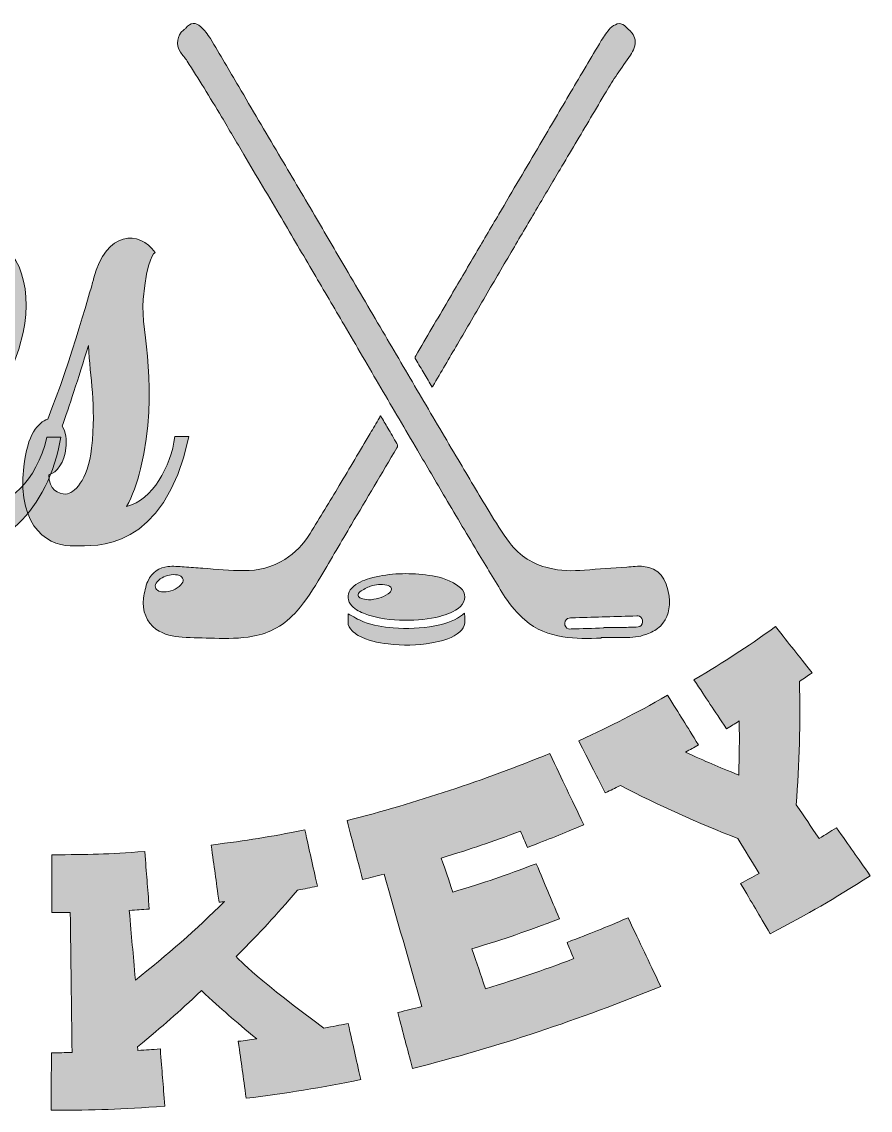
# Model space of a CAD drawing. Header units: inches. Extents: x 0.19 to 6.47, y -7.66 to -0.9.
# Drawn here: x 3.332 to 6.475, y -7.66 to -3.631 of the extents above; entities that cross this region are included whole.
import ezdxf

# ---------------------------------------------------------------- set-up
doc = ezdxf.new("R2010")
doc.units = ezdxf.units.IN
doc.header["$MEASUREMENT"] = 0
doc.layers.add('Layer 1', color=7, linetype='Continuous')

# ---------------------------------------------------------------- blocks, each defined once
blk = doc.blocks.new('block 4')
at = {"layer": 'Layer 1', "true_color": 0x1b1464}
h = blk.add_hatch(color=179, dxfattribs=at)
h.dxf.hatch_style = 2
edge = h.paths.add_edge_path()
edge.add_spline(control_points=[(5.3949, -6.2921), (5.5288, -6.2303), (5.5948, -6.1966), (5.7241, -6.1236), (5.77, -6.1972), (5.793, -6.2339), (5.839, -6.3075), (5.8196, -6.3184), (5.8099, -6.3238), (5.7904, -6.3345), (5.8679, -6.3697), (5.9074, -6.3866), (5.9875, -6.4188), (5.99, -6.3384), (5.9904, -6.2984), (5.9896, -6.2188), (5.9705, -6.2304), (5.961, -6.2362), (5.9419, -6.2477), (5.8939, -6.1753), (5.87, -6.1391), (5.822, -6.0667), (5.9453, -5.993), (6.0058, -5.9535), (6.1239, -5.8693), (6.178, -5.9376), (6.205, -5.9718), (6.2591, -6.0402), (6.2405, -6.0534), (6.2313, -6.0599), (6.2126, -6.0729), (6.2166, -6.2241), (6.2124, -6.378), (6.2004, -6.5288), (6.2345, -6.5788), (6.2515, -6.6038), (6.2855, -6.6539), (6.3113, -6.638), (6.3242, -6.63), (6.3498, -6.6138), (6.3997, -6.6849), (6.4247, -6.7205), (6.4747, -6.7916), (6.3293, -6.8838), (6.2551, -6.9268), (6.1042, -7.0068), (6.0603, -6.9321), (6.0384, -6.8948), (5.9946, -6.8201), (6.0221, -6.8055), (6.0358, -6.7981), (6.0632, -6.7831), (6.0318, -6.7315), (6.0161, -6.7057), (5.9847, -6.6541), (5.8372, -6.5969), (5.6901, -6.5307), (5.5495, -6.458), (5.527, -6.4687), (5.5157, -6.474), (5.4931, -6.4844), (5.4538, -6.4075), (5.4341, -6.369), (5.3949, -6.2921)], knot_values=[0, 0, 0, 0, 1, 1, 1, 2, 2, 2, 3, 3, 3, 4, 4, 4, 5, 5, 5, 6, 6, 6, 7, 7, 7, 8, 8, 8, 9, 9, 9, 10, 10, 10, 11, 11, 11, 12, 12, 12, 13, 13, 13, 14, 14, 14, 15, 15, 15, 16, 16, 16, 17, 17, 17, 18, 18, 18, 19, 19, 19, 20, 20, 20, 21, 21, 21, 21], degree=3, periodic=1)
h = blk.add_hatch(color=179, dxfattribs=at)
h.dxf.hatch_style = 2
edge = h.paths.add_edge_path()
edge.add_spline(control_points=[(4.5372, -6.5876), (4.7951, -6.5211), (5.0415, -6.4395), (5.288, -6.3391), (5.3382, -6.4445), (5.3633, -6.4972), (5.4135, -6.6026), (5.3308, -6.6382), (5.2891, -6.655), (5.205, -6.6867), (5.1949, -6.6625), (5.1899, -6.6504), (5.1798, -6.6263), (5.0635, -6.67), (5.0048, -6.69), (4.8863, -6.7261), (4.9034, -6.7767), (4.9119, -6.8019), (4.929, -6.8525), (5.0538, -6.8144), (5.1157, -6.7934), (5.2381, -6.7471), (5.2724, -6.8288), (5.2895, -6.8696), (5.3237, -6.9514), (5.1954, -6.9999), (5.1306, -7.022), (4.9998, -7.0618), (5.0198, -7.121), (5.0298, -7.1507), (5.0498, -7.2099), (5.1818, -7.1696), (5.2473, -7.1474), (5.3769, -7.0986), (5.3668, -7.0744), (5.3618, -7.0624), (5.3517, -7.0382), (5.4428, -7.0039), (5.488, -6.9857), (5.5777, -6.9471), (5.6261, -7.0487), (5.6503, -7.0995), (5.6987, -7.2011), (5.3976, -7.3249), (5.095, -7.4249), (4.7797, -7.5053), (4.7578, -7.4224), (4.7468, -7.3809), (4.7249, -7.2979), (4.7606, -7.2894), (4.7784, -7.285), (4.814, -7.2759), (4.7676, -7.1124), (4.7211, -6.9489), (4.6747, -6.7854), (4.6428, -6.7936), (4.6268, -6.7975), (4.5947, -6.8052), (4.5717, -6.7181), (4.5602, -6.6746), (4.5372, -6.5876)], knot_values=[0, 0, 0, 0, 1, 1, 1, 2, 2, 2, 3, 3, 3, 4, 4, 4, 5, 5, 5, 6, 6, 6, 7, 7, 7, 8, 8, 8, 9, 9, 9, 10, 10, 10, 11, 11, 11, 12, 12, 12, 13, 13, 13, 14, 14, 14, 15, 15, 15, 16, 16, 16, 17, 17, 17, 18, 18, 18, 19, 19, 19, 20, 20, 20, 20], degree=3, periodic=1)
h = blk.add_hatch(color=179, dxfattribs=at)
h.dxf.hatch_style = 2
edge = h.paths.add_edge_path()
edge.add_spline(control_points=[(3.4442, -6.7137), (3.5818, -6.714), (3.6507, -6.7117), (3.7879, -6.7019), (3.7947, -6.7872), (3.798, -6.8298), (3.8048, -6.9151), (3.7751, -6.9172), (3.7603, -6.9181), (3.7306, -6.9198), (3.7396, -7.023), (3.7442, -7.0746), (3.7535, -7.1777), (3.868, -7.0876), (3.9798, -6.9895), (4.0836, -6.8873), (4.0755, -6.8883), (4.0715, -6.8888), (4.0633, -6.8898), (4.0516, -6.8051), (4.0457, -6.7627), (4.034, -6.6779), (4.1733, -6.6606), (4.2428, -6.6493), (4.3806, -6.6215), (4.3993, -6.7051), (4.4087, -6.7469), (4.4275, -6.8305), (4.3978, -6.8365), (4.383, -6.8394), (4.3532, -6.8449), (4.2679, -6.9451), (4.2226, -6.9943), (4.1269, -7.0903), (4.1277, -7.0955), (4.225, -7.1906), (4.4513, -7.3557), (4.4873, -7.349), (4.5053, -7.3456), (4.5412, -7.3383), (4.5599, -7.4215), (4.5692, -7.4631), (4.5878, -7.5463), (4.448, -7.5751), (4.3054, -7.5983), (4.1636, -7.6154), (4.152, -7.5311), (4.1461, -7.4889), (4.1345, -7.4046), (4.1617, -7.4012), (4.1753, -7.3994), (4.2026, -7.3957), (4.1178, -7.3256), (4.0768, -7.2897), (3.9977, -7.2166), (3.9073, -7.3019), (3.86, -7.3436), (3.7614, -7.4248), (3.7617, -7.4301), (3.7619, -7.4327), (3.7622, -7.4381), (3.7956, -7.4362), (3.8123, -7.4351), (3.8457, -7.4328), (3.8523, -7.5176), (3.8557, -7.56), (3.8624, -7.6448), (3.6944, -7.6568), (3.6101, -7.6597), (3.4417, -7.6592), (3.4419, -7.5742), (3.442, -7.5316), (3.4422, -7.4466), (3.4728, -7.4467), (3.4881, -7.4466), (3.5187, -7.4462), (3.5165, -7.2732), (3.5143, -7.1002), (3.512, -6.9272), (3.4847, -6.9275), (3.471, -6.9275), (3.4436, -6.9275), (3.4439, -6.842), (3.444, -6.7992), (3.4442, -6.7137)], knot_values=[0, 0, 0, 0, 1, 1, 1, 2, 2, 2, 3, 3, 3, 4, 4, 4, 5, 5, 5, 6, 6, 6, 7, 7, 7, 8, 8, 8, 9, 9, 9, 10, 10, 10, 11, 11, 11, 12, 12, 12, 13, 13, 13, 14, 14, 14, 15, 15, 15, 16, 16, 16, 17, 17, 17, 18, 18, 18, 19, 19, 19, 20, 20, 20, 21, 21, 21, 22, 22, 22, 23, 23, 23, 24, 24, 24, 25, 25, 25, 26, 26, 26, 27, 27, 27, 28, 28, 28, 28], degree=3, periodic=1)
at = {"layer": 'Layer 1', "lineweight": 0}
for points, knots in [([(5.3949, -6.2921), (5.5288, -6.2303), (5.5948, -6.1966), (5.7241, -6.1236), (5.77, -6.1972), (5.793, -6.2339), (5.839, -6.3075), (5.8196, -6.3184), (5.8099, -6.3238), (5.7904, -6.3345), (5.8679, -6.3697), (5.9074, -6.3866), (5.9875, -6.4188), (5.99, -6.3384), (5.9904, -6.2984), (5.9896, -6.2188), (5.9705, -6.2304), (5.961, -6.2362), (5.9419, -6.2477), (5.8939, -6.1753), (5.87, -6.1391), (5.822, -6.0667), (5.9453, -5.993), (6.0058, -5.9535), (6.1239, -5.8693), (6.178, -5.9376), (6.205, -5.9718), (6.2591, -6.0402), (6.2405, -6.0534), (6.2313, -6.0599), (6.2126, -6.0729), (6.2166, -6.2241), (6.2124, -6.378), (6.2004, -6.5288), (6.2345, -6.5788), (6.2515, -6.6038), (6.2855, -6.6539), (6.3113, -6.638), (6.3242, -6.63), (6.3498, -6.6138), (6.3997, -6.6849), (6.4247, -6.7205), (6.4747, -6.7916), (6.3293, -6.8838), (6.2551, -6.9268), (6.1042, -7.0068), (6.0603, -6.9321), (6.0384, -6.8948), (5.9946, -6.8201), (6.0221, -6.8055), (6.0358, -6.7981), (6.0632, -6.7831), (6.0318, -6.7315), (6.0161, -6.7057), (5.9847, -6.6541), (5.8372, -6.5969), (5.6901, -6.5307), (5.5495, -6.458), (5.527, -6.4687), (5.5157, -6.474), (5.4931, -6.4844), (5.4538, -6.4075), (5.4341, -6.369), (5.3949, -6.2921)], [0, 0, 0, 0, 1, 1, 1, 2, 2, 2, 3, 3, 3, 4, 4, 4, 5, 5, 5, 6, 6, 6, 7, 7, 7, 8, 8, 8, 9, 9, 9, 10, 10, 10, 11, 11, 11, 12, 12, 12, 13, 13, 13, 14, 14, 14, 15, 15, 15, 16, 16, 16, 17, 17, 17, 18, 18, 18, 19, 19, 19, 20, 20, 20, 21, 21, 21, 21]), ([(4.5372, -6.5876), (4.7951, -6.5211), (5.0415, -6.4395), (5.288, -6.3391), (5.3382, -6.4445), (5.3633, -6.4972), (5.4135, -6.6026), (5.3308, -6.6382), (5.2891, -6.655), (5.205, -6.6867), (5.1949, -6.6625), (5.1899, -6.6504), (5.1798, -6.6263), (5.0635, -6.67), (5.0048, -6.69), (4.8863, -6.7261), (4.9034, -6.7767), (4.9119, -6.8019), (4.929, -6.8525), (5.0538, -6.8144), (5.1157, -6.7934), (5.2381, -6.7471), (5.2724, -6.8288), (5.2895, -6.8696), (5.3237, -6.9514), (5.1954, -6.9999), (5.1306, -7.022), (4.9998, -7.0618), (5.0198, -7.121), (5.0298, -7.1507), (5.0498, -7.2099), (5.1818, -7.1696), (5.2473, -7.1474), (5.3769, -7.0986), (5.3668, -7.0744), (5.3618, -7.0624), (5.3517, -7.0382), (5.4428, -7.0039), (5.488, -6.9857), (5.5777, -6.9471), (5.6261, -7.0487), (5.6503, -7.0995), (5.6987, -7.2011), (5.3976, -7.3249), (5.095, -7.4249), (4.7797, -7.5053), (4.7578, -7.4224), (4.7468, -7.3809), (4.7249, -7.2979), (4.7606, -7.2894), (4.7784, -7.285), (4.814, -7.2759), (4.7676, -7.1124), (4.7211, -6.9489), (4.6747, -6.7854), (4.6428, -6.7936), (4.6268, -6.7975), (4.5947, -6.8052), (4.5717, -6.7181), (4.5602, -6.6746), (4.5372, -6.5876)], [0, 0, 0, 0, 1, 1, 1, 2, 2, 2, 3, 3, 3, 4, 4, 4, 5, 5, 5, 6, 6, 6, 7, 7, 7, 8, 8, 8, 9, 9, 9, 10, 10, 10, 11, 11, 11, 12, 12, 12, 13, 13, 13, 14, 14, 14, 15, 15, 15, 16, 16, 16, 17, 17, 17, 18, 18, 18, 19, 19, 19, 20, 20, 20, 20]), ([(3.4442, -6.7137), (3.5818, -6.714), (3.6507, -6.7117), (3.7879, -6.7019), (3.7947, -6.7872), (3.798, -6.8298), (3.8048, -6.9151), (3.7751, -6.9172), (3.7603, -6.9181), (3.7306, -6.9198), (3.7396, -7.023), (3.7442, -7.0746), (3.7535, -7.1777), (3.868, -7.0876), (3.9798, -6.9895), (4.0836, -6.8873), (4.0755, -6.8883), (4.0715, -6.8888), (4.0633, -6.8898), (4.0516, -6.8051), (4.0457, -6.7627), (4.034, -6.6779), (4.1733, -6.6606), (4.2428, -6.6493), (4.3806, -6.6215), (4.3993, -6.7051), (4.4087, -6.7469), (4.4275, -6.8305), (4.3978, -6.8365), (4.383, -6.8394), (4.3532, -6.8449), (4.2679, -6.9451), (4.2226, -6.9943), (4.1269, -7.0903), (4.1277, -7.0955), (4.225, -7.1906), (4.4513, -7.3557), (4.4873, -7.349), (4.5053, -7.3456), (4.5412, -7.3383), (4.5599, -7.4215), (4.5692, -7.4631), (4.5878, -7.5463), (4.448, -7.5751), (4.3054, -7.5983), (4.1636, -7.6154), (4.152, -7.5311), (4.1461, -7.4889), (4.1345, -7.4046), (4.1617, -7.4012), (4.1753, -7.3994), (4.2026, -7.3957), (4.1178, -7.3256), (4.0768, -7.2897), (3.9977, -7.2166), (3.9073, -7.3019), (3.86, -7.3436), (3.7614, -7.4248), (3.7617, -7.4301), (3.7619, -7.4327), (3.7622, -7.4381), (3.7956, -7.4362), (3.8123, -7.4351), (3.8457, -7.4328), (3.8523, -7.5176), (3.8557, -7.56), (3.8624, -7.6448), (3.6944, -7.6568), (3.6101, -7.6597), (3.4417, -7.6592), (3.4419, -7.5742), (3.442, -7.5316), (3.4422, -7.4466), (3.4728, -7.4467), (3.4881, -7.4466), (3.5187, -7.4462), (3.5165, -7.2732), (3.5143, -7.1002), (3.512, -6.9272), (3.4847, -6.9275), (3.471, -6.9275), (3.4436, -6.9275), (3.4439, -6.842), (3.444, -6.7992), (3.4442, -6.7137)], [0, 0, 0, 0, 1, 1, 1, 2, 2, 2, 3, 3, 3, 4, 4, 4, 5, 5, 5, 6, 6, 6, 7, 7, 7, 8, 8, 8, 9, 9, 9, 10, 10, 10, 11, 11, 11, 12, 12, 12, 13, 13, 13, 14, 14, 14, 15, 15, 15, 16, 16, 16, 17, 17, 17, 18, 18, 18, 19, 19, 19, 20, 20, 20, 21, 21, 21, 22, 22, 22, 23, 23, 23, 24, 24, 24, 25, 25, 25, 26, 26, 26, 27, 27, 27, 28, 28, 28, 28])]:
    blk.add_open_spline(points, degree=3, knots=knots, dxfattribs=at)
blk = doc.blocks.new('block 3')
at = {"layer": 'Layer 1'}
blk.add_blockref('block 4', (0, 0), dxfattribs=at)
blk = doc.blocks.new('block 7')
at = {"layer": 'Layer 1', "true_color": 0xff0000}
h = blk.add_hatch(color=1, dxfattribs=at)
h.dxf.hatch_style = 2
edge = h.paths.add_edge_path()
edge.add_spline(control_points=[(1.8383, -6.1038), (1.626, -6.1038), (1.5446, -5.5799), (1.2374, -5.5799), (1.1275, -5.5799), (1.1185, -5.446), (1.129, -5.3431), (1.1305, -5.3384), (1.2796, -3.9869), (1.2796, -3.9869), (1.3007, -3.8051), (1.0025, -3.9127), (1.0191, -4.2189), (1.0206, -4.25), (1.0552, -4.2404), (1.0643, -4.2691), (1.0688, -4.2763), (1.0703, -4.2835), (1.0733, -4.293), (1.0808, -4.3457), (1.0598, -4.4031), (1.0236, -4.4246), (0.989, -4.4461), (0.9634, -4.415), (0.9483, -4.372), (0.8911, -4.2117), (1.001, -3.7811), (1.3067, -3.7811), (1.4212, -3.7811), (1.4919, -3.8505), (1.4694, -4.061), (1.4694, -4.061), (1.3127, -5.4675), (1.3127, -5.4675), (1.4799, -5.4675), (1.638, -5.6876), (1.7555, -5.7593), (1.8503, -5.8168), (2.022, -5.8168), (2.1018, -5.7043), (2.1154, -5.7952), (2.0838, -6.1038), (1.8383, -6.1038)], knot_values=[0, 0, 0, 0, 1, 1, 1, 2, 2, 2, 3, 3, 3, 4, 4, 4, 5, 5, 5, 6, 6, 6, 7, 7, 7, 8, 8, 8, 9, 9, 9, 10, 10, 10, 11, 11, 11, 12, 12, 12, 13, 13, 13, 14, 14, 14, 14], degree=3, periodic=1)
h = blk.add_hatch(color=1, dxfattribs=at)
h.dxf.hatch_style = 2
edge = h.paths.add_edge_path()
edge.add_spline(control_points=[(3.0053, -4.6399), (2.9797, -4.8312), (2.8397, -4.8791), (2.7599, -4.7882), (2.6936, -5.1374), (2.5189, -5.5704), (2.3473, -5.5704), (2.2645, -5.5704), (2.1967, -5.4914), (2.1937, -5.3096), (2.1937, -5.2714), (2.1952, -5.2259), (2.1997, -5.1781), (2.1997, -5.1781), (2.2569, -4.671), (2.2584, -4.659), (2.287, -4.3983), (2.4331, -4.3935), (2.4994, -4.4844), (2.4994, -4.4844), (2.4723, -4.5011), (2.4557, -4.659), (2.4542, -4.6734), (2.394, -5.2092), (2.391, -5.2331), (2.3774, -5.3575), (2.412, -5.379), (2.4512, -5.379), (2.534, -5.3814), (2.656, -4.9819), (2.7042, -4.7403), (2.6244, -4.6423), (2.6168, -4.3504), (2.7117, -4.3576), (2.781, -4.3624), (2.7975, -4.482), (2.7825, -4.6447), (2.8156, -4.7858), (2.9526, -4.769), (2.9782, -4.6112), (2.9782, -4.6112), (3.0053, -4.6399), (3.0053, -4.6399)], knot_values=[0, 0, 0, 0, 1, 1, 1, 2, 2, 2, 3, 3, 3, 4, 4, 4, 5, 5, 5, 6, 6, 6, 7, 7, 7, 8, 8, 8, 9, 9, 9, 10, 10, 10, 11, 11, 11, 12, 12, 12, 13, 13, 13, 14, 14, 14, 14], degree=3, periodic=1)
h = blk.add_hatch(color=1, dxfattribs=at)
h.dxf.hatch_style = 2
edge = h.paths.add_edge_path()
edge.add_spline(control_points=[(2.1048, -5.0059), (2.0687, -5.3192), (1.9151, -5.5704), (1.7585, -5.5704), (1.6019, -5.5704), (1.504, -5.3144), (1.5371, -5.0011), (1.5687, -4.7164), (1.6982, -4.4772), (1.8398, -4.4389), (1.8549, -4.4342), (1.8684, -4.4318), (1.8835, -4.4318), (1.9241, -4.4318), (1.9603, -4.4485), (1.9919, -4.4772), (2.0672, -4.5011), (2.0943, -4.6471), (2.1048, -4.7547), (2.1094, -4.7906), (2.1124, -4.8288), (2.1124, -4.8695), (2.1169, -4.8695), (2.1214, -4.8695), (2.1259, -4.8695), (2.2102, -4.8695), (2.284, -4.7954), (2.3172, -4.671), (2.3172, -4.671), (2.3578, -4.671), (2.3578, -4.671), (2.3262, -4.8504), (2.2193, -4.9915), (2.1048, -5.0059)], knot_values=[0, 0, 0, 0, 1, 1, 1, 2, 2, 2, 3, 3, 3, 4, 4, 4, 5, 5, 5, 6, 6, 6, 7, 7, 7, 8, 8, 8, 9, 9, 9, 10, 10, 10, 11, 11, 11, 11], degree=3, periodic=1)
edge = h.paths.add_edge_path()
edge.add_spline(control_points=[(1.9829, -5.0011), (1.9844, -4.9915), (1.9859, -4.9795), (1.9874, -4.97), (1.9151, -4.9102), (1.8744, -4.781), (1.891, -4.6303), (1.891, -4.6279), (1.891, -4.6231), (1.8925, -4.6207), (1.8729, -4.6255), (1.8549, -4.6399), (1.8368, -4.6662), (1.7916, -4.7308), (1.7509, -4.8575), (1.7344, -5.0011), (1.7118, -5.2116), (1.7479, -5.3838), (1.8172, -5.3838), (1.885, -5.3838), (1.9603, -5.2116), (1.9829, -5.0011)], knot_values=[0, 0, 0, 0, 1, 1, 1, 2, 2, 2, 3, 3, 3, 4, 4, 4, 5, 5, 5, 6, 6, 6, 7, 7, 7, 7], degree=3, periodic=1)
h = blk.add_hatch(color=1, dxfattribs=at)
h.dxf.hatch_style = 2
edge = h.paths.add_edge_path()
edge.add_spline(control_points=[(3.4767, -5.1685), (3.433, -5.4364), (3.2433, -5.6206), (3.0535, -5.5632), (2.9045, -5.5177), (2.787, -5.3144), (2.8367, -5.0035), (2.8864, -4.6877), (3.0264, -4.4318), (3.1831, -4.4318), (3.1846, -4.4318), (3.1876, -4.4318), (3.1891, -4.4318), (3.3065, -4.4318), (3.3773, -4.5992), (3.3382, -4.781), (3.2583, -5.1326), (3.0204, -5.135), (3.0204, -5.135), (3.0023, -5.5249), (3.3472, -5.501), (3.4255, -5.1685), (3.4255, -5.1685), (3.4767, -5.1685), (3.4767, -5.1685)], knot_values=[0, 0, 0, 0, 1, 1, 1, 2, 2, 2, 3, 3, 3, 4, 4, 4, 5, 5, 5, 6, 6, 6, 7, 7, 7, 8, 8, 8, 8], degree=3, periodic=1)
edge = h.paths.add_edge_path()
edge.add_spline(control_points=[(3.1921, -4.5849), (3.1409, -4.5825), (3.0415, -4.7714), (3.0325, -5.037), (3.1394, -5.0082), (3.2086, -4.9245), (3.2403, -4.8001), (3.2674, -4.6949), (3.2342, -4.5896), (3.1921, -4.5849)], knot_values=[0, 0, 0, 0, 1, 1, 1, 2, 2, 2, 3, 3, 3, 3], degree=3, periodic=1)
h = blk.add_hatch(color=1, dxfattribs=at)
h.dxf.hatch_style = 2
edge = h.paths.add_edge_path()
edge.add_spline(control_points=[(3.951, -5.1661), (3.8607, -5.5943), (3.6032, -5.5704), (3.5294, -5.5704), (3.4406, -5.5776), (3.3141, -5.5106), (3.3397, -5.2785), (3.3532, -5.1566), (3.3939, -5.1135), (3.4285, -5.1015), (3.5128, -4.8934), (3.5987, -4.5825), (3.5987, -4.5825), (3.6454, -4.4007), (3.7688, -4.4031), (3.8261, -4.4844), (3.8261, -4.4844), (3.7944, -4.5011), (3.7824, -4.659), (3.7719, -4.7906), (3.8456, -4.9772), (3.7719, -5.2857), (3.7598, -5.3384), (3.7417, -5.3862), (3.7207, -5.4245), (3.8185, -5.4005), (3.8833, -5.2785), (3.8998, -5.1661), (3.8998, -5.1661), (3.951, -5.1661), (3.951, -5.1661)], knot_values=[0, 0, 0, 0, 1, 1, 1, 2, 2, 2, 3, 3, 3, 4, 4, 4, 5, 5, 5, 6, 6, 6, 7, 7, 7, 8, 8, 8, 9, 9, 9, 10, 10, 10, 10], degree=3, periodic=1)
edge = h.paths.add_edge_path()
edge.add_spline(control_points=[(3.5911, -5.2092), (3.6092, -5.0417), (3.5851, -4.9532), (3.5791, -4.8288), (3.5414, -4.9556), (3.5068, -5.0561), (3.4827, -5.1278), (3.4948, -5.147), (3.4993, -5.1781), (3.4963, -5.2092), (3.4903, -5.2594), (3.4631, -5.3001), (3.433, -5.3072), (3.4315, -5.3623), (3.4692, -5.379), (3.4963, -5.379), (3.5249, -5.3766), (3.5776, -5.3312), (3.5911, -5.2092)], knot_values=[0, 0, 0, 0, 1, 1, 1, 2, 2, 2, 3, 3, 3, 4, 4, 4, 5, 5, 5, 6, 6, 6, 6], degree=3, periodic=1)
at = {"layer": 'Layer 1', "lineweight": 0}
for points, knots in [([(1.8383, -6.1038), (1.626, -6.1038), (1.5446, -5.5799), (1.2374, -5.5799), (1.1275, -5.5799), (1.1185, -5.446), (1.129, -5.3431), (1.1305, -5.3384), (1.2796, -3.9869), (1.2796, -3.9869), (1.3007, -3.8051), (1.0025, -3.9127), (1.0191, -4.2189), (1.0206, -4.25), (1.0552, -4.2404), (1.0643, -4.2691), (1.0688, -4.2763), (1.0703, -4.2835), (1.0733, -4.293), (1.0808, -4.3457), (1.0598, -4.4031), (1.0236, -4.4246), (0.989, -4.4461), (0.9634, -4.415), (0.9483, -4.372), (0.8911, -4.2117), (1.001, -3.7811), (1.3067, -3.7811), (1.4212, -3.7811), (1.4919, -3.8505), (1.4694, -4.061), (1.4694, -4.061), (1.3127, -5.4675), (1.3127, -5.4675), (1.4799, -5.4675), (1.638, -5.6876), (1.7555, -5.7593), (1.8503, -5.8168), (2.022, -5.8168), (2.1018, -5.7043), (2.1154, -5.7952), (2.0838, -6.1038), (1.8383, -6.1038)], [0, 0, 0, 0, 1, 1, 1, 2, 2, 2, 3, 3, 3, 4, 4, 4, 5, 5, 5, 6, 6, 6, 7, 7, 7, 8, 8, 8, 9, 9, 9, 10, 10, 10, 11, 11, 11, 12, 12, 12, 13, 13, 13, 14, 14, 14, 14]), ([(3.0053, -4.6399), (2.9797, -4.8312), (2.8397, -4.8791), (2.7599, -4.7882), (2.6936, -5.1374), (2.5189, -5.5704), (2.3473, -5.5704), (2.2645, -5.5704), (2.1967, -5.4914), (2.1937, -5.3096), (2.1937, -5.2714), (2.1952, -5.2259), (2.1997, -5.1781), (2.1997, -5.1781), (2.2569, -4.671), (2.2584, -4.659), (2.287, -4.3983), (2.4331, -4.3935), (2.4994, -4.4844), (2.4994, -4.4844), (2.4723, -4.5011), (2.4557, -4.659), (2.4542, -4.6734), (2.394, -5.2092), (2.391, -5.2331), (2.3774, -5.3575), (2.412, -5.379), (2.4512, -5.379), (2.534, -5.3814), (2.656, -4.9819), (2.7042, -4.7403), (2.6244, -4.6423), (2.6168, -4.3504), (2.7117, -4.3576), (2.781, -4.3624), (2.7975, -4.482), (2.7825, -4.6447), (2.8156, -4.7858), (2.9526, -4.769), (2.9782, -4.6112), (2.9782, -4.6112), (3.0053, -4.6399), (3.0053, -4.6399)], [0, 0, 0, 0, 1, 1, 1, 2, 2, 2, 3, 3, 3, 4, 4, 4, 5, 5, 5, 6, 6, 6, 7, 7, 7, 8, 8, 8, 9, 9, 9, 10, 10, 10, 11, 11, 11, 12, 12, 12, 13, 13, 13, 14, 14, 14, 14]), ([(2.1048, -5.0059), (2.0687, -5.3192), (1.9151, -5.5704), (1.7585, -5.5704), (1.6019, -5.5704), (1.504, -5.3144), (1.5371, -5.0011), (1.5687, -4.7164), (1.6982, -4.4772), (1.8398, -4.4389), (1.8549, -4.4342), (1.8684, -4.4318), (1.8835, -4.4318), (1.9241, -4.4318), (1.9603, -4.4485), (1.9919, -4.4772), (2.0672, -4.5011), (2.0943, -4.6471), (2.1048, -4.7547), (2.1094, -4.7906), (2.1124, -4.8288), (2.1124, -4.8695), (2.1169, -4.8695), (2.1214, -4.8695), (2.1259, -4.8695), (2.2102, -4.8695), (2.284, -4.7954), (2.3172, -4.671), (2.3172, -4.671), (2.3578, -4.671), (2.3578, -4.671), (2.3262, -4.8504), (2.2193, -4.9915), (2.1048, -5.0059)], [0, 0, 0, 0, 1, 1, 1, 2, 2, 2, 3, 3, 3, 4, 4, 4, 5, 5, 5, 6, 6, 6, 7, 7, 7, 8, 8, 8, 9, 9, 9, 10, 10, 10, 11, 11, 11, 11]), ([(3.4767, -5.1685), (3.433, -5.4364), (3.2433, -5.6206), (3.0535, -5.5632), (2.9045, -5.5177), (2.787, -5.3144), (2.8367, -5.0035), (2.8864, -4.6877), (3.0264, -4.4318), (3.1831, -4.4318), (3.1846, -4.4318), (3.1876, -4.4318), (3.1891, -4.4318), (3.3065, -4.4318), (3.3773, -4.5992), (3.3382, -4.781), (3.2583, -5.1326), (3.0204, -5.135), (3.0204, -5.135), (3.0023, -5.5249), (3.3472, -5.501), (3.4255, -5.1685), (3.4255, -5.1685), (3.4767, -5.1685), (3.4767, -5.1685)], [0, 0, 0, 0, 1, 1, 1, 2, 2, 2, 3, 3, 3, 4, 4, 4, 5, 5, 5, 6, 6, 6, 7, 7, 7, 8, 8, 8, 8]), ([(3.951, -5.1661), (3.8607, -5.5943), (3.6032, -5.5704), (3.5294, -5.5704), (3.4406, -5.5776), (3.3141, -5.5106), (3.3397, -5.2785), (3.3532, -5.1566), (3.3939, -5.1135), (3.4285, -5.1015), (3.5128, -4.8934), (3.5987, -4.5825), (3.5987, -4.5825), (3.6454, -4.4007), (3.7688, -4.4031), (3.8261, -4.4844), (3.8261, -4.4844), (3.7944, -4.5011), (3.7824, -4.659), (3.7719, -4.7906), (3.8456, -4.9772), (3.7719, -5.2857), (3.7598, -5.3384), (3.7417, -5.3862), (3.7207, -5.4245), (3.8185, -5.4005), (3.8833, -5.2785), (3.8998, -5.1661), (3.8998, -5.1661), (3.951, -5.1661), (3.951, -5.1661)], [0, 0, 0, 0, 1, 1, 1, 2, 2, 2, 3, 3, 3, 4, 4, 4, 5, 5, 5, 6, 6, 6, 7, 7, 7, 8, 8, 8, 9, 9, 9, 10, 10, 10, 10]), ([(3.1921, -4.5849), (3.1409, -4.5825), (3.0415, -4.7714), (3.0325, -5.037), (3.1394, -5.0082), (3.2086, -4.9245), (3.2403, -4.8001), (3.2674, -4.6949), (3.2342, -4.5896), (3.1921, -4.5849)], [0, 0, 0, 0, 1, 1, 1, 2, 2, 2, 3, 3, 3, 3]), ([(1.9829, -5.0011), (1.9844, -4.9915), (1.9859, -4.9795), (1.9874, -4.97), (1.9151, -4.9102), (1.8744, -4.781), (1.891, -4.6303), (1.891, -4.6279), (1.891, -4.6231), (1.8925, -4.6207), (1.8729, -4.6255), (1.8549, -4.6399), (1.8368, -4.6662), (1.7916, -4.7308), (1.7509, -4.8575), (1.7344, -5.0011), (1.7118, -5.2116), (1.7479, -5.3838), (1.8172, -5.3838), (1.885, -5.3838), (1.9603, -5.2116), (1.9829, -5.0011)], [0, 0, 0, 0, 1, 1, 1, 2, 2, 2, 3, 3, 3, 4, 4, 4, 5, 5, 5, 6, 6, 6, 7, 7, 7, 7]), ([(3.5911, -5.2092), (3.6092, -5.0417), (3.5851, -4.9532), (3.5791, -4.8288), (3.5414, -4.9556), (3.5068, -5.0561), (3.4827, -5.1278), (3.4948, -5.147), (3.4993, -5.1781), (3.4963, -5.2092), (3.4903, -5.2594), (3.4631, -5.3001), (3.433, -5.3072), (3.4315, -5.3623), (3.4692, -5.379), (3.4963, -5.379), (3.5249, -5.3766), (3.5776, -5.3312), (3.5911, -5.2092)], [0, 0, 0, 0, 1, 1, 1, 2, 2, 2, 3, 3, 3, 4, 4, 4, 5, 5, 5, 6, 6, 6, 6])]:
    blk.add_open_spline(points, degree=3, knots=knots, dxfattribs=at)
blk = doc.blocks.new('block 9')
at = {"layer": 'Layer 1', "true_color": 0xff0000}
h = blk.add_hatch(color=1, dxfattribs=at)
h.dxf.hatch_style = 2
edge = h.paths.add_edge_path()
edge.add_spline(control_points=[(5.4783, -5.9121), (5.4309, -5.914), (5.3834, -5.9149), (5.3362, -5.9072), (5.2856, -5.8991), (5.2377, -5.8815), (5.1955, -5.8446), (5.1683, -5.8207), (5.1435, -5.7933), (5.1231, -5.7611), (5.0902, -5.7095), (5.0586, -5.6567), (5.027, -5.604), (4.9849, -5.5337), (4.9431, -5.4632), (4.9014, -5.3925), (4.8666, -5.3338), (4.8322, -5.2748), (4.7976, -5.2159), (4.7525, -5.1391), (4.7074, -5.0623), (4.6624, -4.9854), (4.6171, -4.908), (4.572, -4.8304), (4.5266, -4.7529), (4.4892, -4.689), (4.4516, -4.6253), (4.4141, -4.5614), (4.374, -4.4932), (4.3341, -4.4249), (4.294, -4.3568), (4.2478, -4.2784), (4.2014, -4.2002), (4.1551, -4.1219), (4.1277, -4.0755), (4.1003, -4.0291), (4.0727, -3.9828), (4.0511, -3.9467), (4.0294, -3.9107), (4.0074, -3.8749), (3.9869, -3.8417), (3.9661, -3.8087), (3.9449, -3.776), (3.9374, -3.7643), (3.9278, -3.7547), (3.9204, -3.743), (3.9023, -3.7143), (3.9072, -3.6811), (3.9317, -3.6612), (3.9345, -3.659), (3.9373, -3.6567), (3.9397, -3.654), (3.9582, -3.6336), (3.9761, -3.6305), (3.996, -3.6489), (4.0092, -3.6611), (4.0212, -3.6766), (4.0311, -3.693), (4.0666, -3.7515), (4.101, -3.8111), (4.1358, -3.8702), (4.1851, -3.9537), (4.2345, -4.0372), (4.2837, -4.1207), (4.3282, -4.196), (4.3726, -4.2714), (4.4169, -4.3468), (4.4553, -4.4122), (4.4936, -4.4779), (4.5321, -4.5434), (4.5806, -4.626), (4.6292, -4.7084), (4.6777, -4.791), (4.7228, -4.8678), (4.7676, -4.9448), (4.8128, -5.0215), (4.858, -5.0983), (4.9033, -5.1748), (4.9487, -5.2514), (4.9866, -5.3153), (5.0242, -5.3796), (5.0629, -5.4428), (5.0871, -5.4823), (5.1116, -5.5219), (5.1388, -5.5584), (5.1773, -5.6101), (5.2274, -5.6382), (5.2831, -5.6524), (5.3273, -5.6637), (5.3717, -5.664), (5.4165, -5.6604), (5.4688, -5.6563), (5.5211, -5.6526), (5.5734, -5.649), (5.5941, -5.6476), (5.6151, -5.6445), (5.6356, -5.6467), (5.6912, -5.6526), (5.7212, -5.6891), (5.7298, -5.757), (5.7353, -5.801), (5.7256, -5.8391), (5.6974, -5.8672), (5.6849, -5.8797), (5.669, -5.8886), (5.6535, -5.895), (5.6283, -5.9056), (5.6017, -5.9094), (5.5749, -5.9093), (5.5427, -5.9093), (5.5105, -5.9093), (5.4783, -5.9093), (5.4783, -5.9102), (5.4783, -5.9112), (5.4783, -5.9121)], knot_values=[0, 0, 0, 0, 1, 1, 1, 2, 2, 2, 3, 3, 3, 4, 4, 4, 5, 5, 5, 6, 6, 6, 7, 7, 7, 8, 8, 8, 9, 9, 9, 10, 10, 10, 11, 11, 11, 12, 12, 12, 13, 13, 13, 14, 14, 14, 15, 15, 15, 16, 16, 16, 17, 17, 17, 18, 18, 18, 19, 19, 19, 20, 20, 20, 21, 21, 21, 22, 22, 22, 23, 23, 23, 24, 24, 24, 25, 25, 25, 26, 26, 26, 27, 27, 27, 28, 28, 28, 29, 29, 29, 30, 30, 30, 31, 31, 31, 32, 32, 32, 33, 33, 33, 34, 34, 34, 35, 35, 35, 36, 36, 36, 37, 37, 37, 38, 38, 38, 38], degree=3, periodic=1)
edge = h.paths.add_edge_path()
edge.add_spline(control_points=[(5.4876, -5.8744), (5.4876, -5.8738), (5.4876, -5.8731), (5.4876, -5.8725), (5.5109, -5.8725), (5.5342, -5.8727), (5.5575, -5.8724), (5.5766, -5.8722), (5.5958, -5.8714), (5.6149, -5.8706), (5.6239, -5.8702), (5.6305, -5.8627), (5.6313, -5.8527), (5.6322, -5.8426), (5.6275, -5.8334), (5.6196, -5.8308), (5.6165, -5.8298), (5.613, -5.8299), (5.6097, -5.83), (5.5343, -5.8321), (5.4588, -5.8343), (5.3834, -5.8365), (5.3753, -5.8368), (5.3673, -5.8371), (5.3592, -5.8378), (5.3507, -5.8385), (5.3439, -5.8468), (5.3433, -5.8565), (5.3428, -5.867), (5.3488, -5.8762), (5.3578, -5.878), (5.3607, -5.8786), (5.3639, -5.8783), (5.3669, -5.8782), (5.4071, -5.8769), (5.4473, -5.8757), (5.4876, -5.8744)], knot_values=[0, 0, 0, 0, 1, 1, 1, 2, 2, 2, 3, 3, 3, 4, 4, 4, 5, 5, 5, 6, 6, 6, 7, 7, 7, 8, 8, 8, 9, 9, 9, 10, 10, 10, 11, 11, 11, 12, 12, 12, 12], degree=3, periodic=1)
at = {"layer": 'Layer 1', "lineweight": 0}
for points, knots in [([(5.4783, -5.9121), (5.4309, -5.914), (5.3834, -5.9149), (5.3362, -5.9072), (5.2856, -5.8991), (5.2377, -5.8815), (5.1955, -5.8446), (5.1683, -5.8207), (5.1435, -5.7933), (5.1231, -5.7611), (5.0902, -5.7095), (5.0586, -5.6567), (5.027, -5.604), (4.9849, -5.5337), (4.9431, -5.4632), (4.9014, -5.3925), (4.8666, -5.3338), (4.8322, -5.2748), (4.7976, -5.2159), (4.7525, -5.1391), (4.7074, -5.0623), (4.6624, -4.9854), (4.6171, -4.908), (4.572, -4.8304), (4.5266, -4.7529), (4.4892, -4.689), (4.4516, -4.6253), (4.4141, -4.5614), (4.374, -4.4932), (4.3341, -4.4249), (4.294, -4.3568), (4.2478, -4.2784), (4.2014, -4.2002), (4.1551, -4.1219), (4.1277, -4.0755), (4.1003, -4.0291), (4.0727, -3.9828), (4.0511, -3.9467), (4.0294, -3.9107), (4.0074, -3.8749), (3.9869, -3.8417), (3.9661, -3.8087), (3.9449, -3.776), (3.9374, -3.7643), (3.9278, -3.7547), (3.9204, -3.743), (3.9023, -3.7143), (3.9072, -3.6811), (3.9317, -3.6612), (3.9345, -3.659), (3.9373, -3.6567), (3.9397, -3.654), (3.9582, -3.6336), (3.9761, -3.6305), (3.996, -3.6489), (4.0092, -3.6611), (4.0212, -3.6766), (4.0311, -3.693), (4.0666, -3.7515), (4.101, -3.8111), (4.1358, -3.8702), (4.1851, -3.9537), (4.2345, -4.0372), (4.2837, -4.1207), (4.3282, -4.196), (4.3726, -4.2714), (4.4169, -4.3468), (4.4553, -4.4122), (4.4936, -4.4779), (4.5321, -4.5434), (4.5806, -4.626), (4.6292, -4.7084), (4.6777, -4.791), (4.7228, -4.8678), (4.7676, -4.9448), (4.8128, -5.0215), (4.858, -5.0983), (4.9033, -5.1748), (4.9487, -5.2514), (4.9866, -5.3153), (5.0242, -5.3796), (5.0629, -5.4428), (5.0871, -5.4823), (5.1116, -5.5219), (5.1388, -5.5584), (5.1773, -5.6101), (5.2274, -5.6382), (5.2831, -5.6524), (5.3273, -5.6637), (5.3717, -5.664), (5.4165, -5.6604), (5.4688, -5.6563), (5.5211, -5.6526), (5.5734, -5.649), (5.5941, -5.6476), (5.6151, -5.6445), (5.6356, -5.6467), (5.6912, -5.6526), (5.7212, -5.6891), (5.7298, -5.757), (5.7353, -5.801), (5.7256, -5.8391), (5.6974, -5.8672), (5.6849, -5.8797), (5.669, -5.8886), (5.6535, -5.895), (5.6283, -5.9056), (5.6017, -5.9094), (5.5749, -5.9093), (5.5427, -5.9093), (5.5105, -5.9093), (5.4783, -5.9093), (5.4783, -5.9102), (5.4783, -5.9112), (5.4783, -5.9121)], [0, 0, 0, 0, 1, 1, 1, 2, 2, 2, 3, 3, 3, 4, 4, 4, 5, 5, 5, 6, 6, 6, 7, 7, 7, 8, 8, 8, 9, 9, 9, 10, 10, 10, 11, 11, 11, 12, 12, 12, 13, 13, 13, 14, 14, 14, 15, 15, 15, 16, 16, 16, 17, 17, 17, 18, 18, 18, 19, 19, 19, 20, 20, 20, 21, 21, 21, 22, 22, 22, 23, 23, 23, 24, 24, 24, 25, 25, 25, 26, 26, 26, 27, 27, 27, 28, 28, 28, 29, 29, 29, 30, 30, 30, 31, 31, 31, 32, 32, 32, 33, 33, 33, 34, 34, 34, 35, 35, 35, 36, 36, 36, 37, 37, 37, 38, 38, 38, 38]), ([(5.4876, -5.8744), (5.4876, -5.8738), (5.4876, -5.8731), (5.4876, -5.8725), (5.5109, -5.8725), (5.5342, -5.8727), (5.5575, -5.8724), (5.5766, -5.8722), (5.5958, -5.8714), (5.6149, -5.8706), (5.6239, -5.8702), (5.6305, -5.8627), (5.6313, -5.8527), (5.6322, -5.8426), (5.6275, -5.8334), (5.6196, -5.8308), (5.6165, -5.8298), (5.613, -5.8299), (5.6097, -5.83), (5.5343, -5.8321), (5.4588, -5.8343), (5.3834, -5.8365), (5.3753, -5.8368), (5.3673, -5.8371), (5.3592, -5.8378), (5.3507, -5.8385), (5.3439, -5.8468), (5.3433, -5.8565), (5.3428, -5.867), (5.3488, -5.8762), (5.3578, -5.878), (5.3607, -5.8786), (5.3639, -5.8783), (5.3669, -5.8782), (5.4071, -5.8769), (5.4473, -5.8757), (5.4876, -5.8744)], [0, 0, 0, 0, 1, 1, 1, 2, 2, 2, 3, 3, 3, 4, 4, 4, 5, 5, 5, 6, 6, 6, 7, 7, 7, 8, 8, 8, 9, 9, 9, 10, 10, 10, 11, 11, 11, 12, 12, 12, 12])]:
    blk.add_open_spline(points, degree=3, knots=knots, dxfattribs=at)
blk = doc.blocks.new('block 10')
at = {"layer": 'Layer 1', "true_color": 0xff0000}
h = blk.add_hatch(color=1, dxfattribs=at)
h.dxf.hatch_style = 2
edge = h.paths.add_edge_path()
edge.add_spline(control_points=[(4.6614, -5.0894), (4.6705, -5.1048), (4.6794, -5.1195), (4.6881, -5.1343), (4.6994, -5.1536), (4.7104, -5.1731), (4.722, -5.1921), (4.7255, -5.1979), (4.725, -5.2019), (4.7218, -5.2072), (4.6657, -5.3018), (4.6096, -5.3964), (4.5536, -5.4911), (4.5158, -5.5551), (4.4784, -5.6194), (4.4405, -5.6834), (4.4137, -5.7287), (4.3856, -5.7727), (4.352, -5.8111), (4.3057, -5.8641), (4.2509, -5.8939), (4.1885, -5.9053), (4.141, -5.9139), (4.0934, -5.9139), (4.0457, -5.9125), (4.006, -5.9113), (3.9664, -5.9108), (3.9267, -5.9088), (3.8927, -5.9071), (3.8596, -5.8995), (3.8294, -5.8785), (3.7957, -5.855), (3.7772, -5.8106), (3.7836, -5.7636), (3.7865, -5.7425), (3.7911, -5.7208), (3.7991, -5.7019), (3.8142, -5.6661), (3.8422, -5.6508), (3.8735, -5.6472), (3.8935, -5.6449), (3.9138, -5.6473), (3.934, -5.6485), (3.957, -5.6497), (3.9799, -5.6522), (4.0029, -5.6536), (4.0536, -5.6568), (4.1043, -5.6618), (4.155, -5.6622), (4.2078, -5.6627), (4.259, -5.65), (4.3068, -5.6205), (4.3442, -5.5975), (4.3751, -5.5648), (4.4003, -5.5246), (4.4371, -5.466), (4.4727, -5.4063), (4.5085, -5.3468), (4.5466, -5.2831), (4.5844, -5.219), (4.6223, -5.1551), (4.6339, -5.1357), (4.6453, -5.1161), (4.6568, -5.0965), (4.658, -5.0944), (4.6595, -5.0924), (4.6614, -5.0894)], knot_values=[0, 0, 0, 0, 1, 1, 1, 2, 2, 2, 3, 3, 3, 4, 4, 4, 5, 5, 5, 6, 6, 6, 7, 7, 7, 8, 8, 8, 9, 9, 9, 10, 10, 10, 11, 11, 11, 12, 12, 12, 13, 13, 13, 14, 14, 14, 15, 15, 15, 16, 16, 16, 17, 17, 17, 18, 18, 18, 19, 19, 19, 20, 20, 20, 21, 21, 21, 22, 22, 22, 22], degree=3, periodic=1)
edge = h.paths.add_edge_path()
edge.add_spline(control_points=[(3.8581, -5.7412), (3.8836, -5.7399), (3.9044, -5.7331), (3.9218, -5.7147), (3.9342, -5.7015), (3.9322, -5.6858), (3.9165, -5.6803), (3.9069, -5.677), (3.8962, -5.6763), (3.8862, -5.6775), (3.8669, -5.6798), (3.8486, -5.687), (3.8341, -5.7038), (3.8226, -5.7173), (3.8254, -5.7319), (3.8406, -5.7377), (3.8471, -5.7402), (3.8542, -5.7405), (3.8581, -5.7412)], knot_values=[0, 0, 0, 0, 1, 1, 1, 2, 2, 2, 3, 3, 3, 4, 4, 4, 5, 5, 5, 6, 6, 6, 6], degree=3, periodic=1)
at = {"layer": 'Layer 1', "lineweight": 0}
for points, knots in [([(4.6614, -5.0894), (4.6705, -5.1048), (4.6794, -5.1195), (4.6881, -5.1343), (4.6994, -5.1536), (4.7104, -5.1731), (4.722, -5.1921), (4.7255, -5.1979), (4.725, -5.2019), (4.7218, -5.2072), (4.6657, -5.3018), (4.6096, -5.3964), (4.5536, -5.4911), (4.5158, -5.5551), (4.4784, -5.6194), (4.4405, -5.6834), (4.4137, -5.7287), (4.3856, -5.7727), (4.352, -5.8111), (4.3057, -5.8641), (4.2509, -5.8939), (4.1885, -5.9053), (4.141, -5.9139), (4.0934, -5.9139), (4.0457, -5.9125), (4.006, -5.9113), (3.9664, -5.9108), (3.9267, -5.9088), (3.8927, -5.9071), (3.8596, -5.8995), (3.8294, -5.8785), (3.7957, -5.855), (3.7772, -5.8106), (3.7836, -5.7636), (3.7865, -5.7425), (3.7911, -5.7208), (3.7991, -5.7019), (3.8142, -5.6661), (3.8422, -5.6508), (3.8735, -5.6472), (3.8935, -5.6449), (3.9138, -5.6473), (3.934, -5.6485), (3.957, -5.6497), (3.9799, -5.6522), (4.0029, -5.6536), (4.0536, -5.6568), (4.1043, -5.6618), (4.155, -5.6622), (4.2078, -5.6627), (4.259, -5.65), (4.3068, -5.6205), (4.3442, -5.5975), (4.3751, -5.5648), (4.4003, -5.5246), (4.4371, -5.466), (4.4727, -5.4063), (4.5085, -5.3468), (4.5466, -5.2831), (4.5844, -5.219), (4.6223, -5.1551), (4.6339, -5.1357), (4.6453, -5.1161), (4.6568, -5.0965), (4.658, -5.0944), (4.6595, -5.0924), (4.6614, -5.0894)], [0, 0, 0, 0, 1, 1, 1, 2, 2, 2, 3, 3, 3, 4, 4, 4, 5, 5, 5, 6, 6, 6, 7, 7, 7, 8, 8, 8, 9, 9, 9, 10, 10, 10, 11, 11, 11, 12, 12, 12, 13, 13, 13, 14, 14, 14, 15, 15, 15, 16, 16, 16, 17, 17, 17, 18, 18, 18, 19, 19, 19, 20, 20, 20, 21, 21, 21, 22, 22, 22, 22]), ([(3.8581, -5.7412), (3.8836, -5.7399), (3.9044, -5.7331), (3.9218, -5.7147), (3.9342, -5.7015), (3.9322, -5.6858), (3.9165, -5.6803), (3.9069, -5.677), (3.8962, -5.6763), (3.8862, -5.6775), (3.8669, -5.6798), (3.8486, -5.687), (3.8341, -5.7038), (3.8226, -5.7173), (3.8254, -5.7319), (3.8406, -5.7377), (3.8471, -5.7402), (3.8542, -5.7405), (3.8581, -5.7412)], [0, 0, 0, 0, 1, 1, 1, 2, 2, 2, 3, 3, 3, 4, 4, 4, 5, 5, 5, 6, 6, 6, 6])]:
    blk.add_open_spline(points, degree=3, knots=knots, dxfattribs=at)
blk = doc.blocks.new('block 11')
at = {"layer": 'Layer 1', "true_color": 0xff0000}
h = blk.add_hatch(color=1, dxfattribs=at)
h.dxf.hatch_style = 2
edge = h.paths.add_edge_path()
edge.add_spline(control_points=[(4.8523, -4.9831), (4.8422, -4.966), (4.8323, -4.9493), (4.8225, -4.9326), (4.8123, -4.9153), (4.8022, -4.8978), (4.7918, -4.8807), (4.7887, -4.8756), (4.7884, -4.872), (4.7916, -4.8665), (4.8317, -4.7987), (4.8715, -4.7306), (4.9114, -4.6626), (4.9435, -4.6078), (4.9757, -4.553), (5.0079, -4.4983), (5.0384, -4.4463), (5.069, -4.3943), (5.0996, -4.3424), (5.1503, -4.2563), (5.201, -4.1703), (5.2517, -4.0842), (5.2897, -4.0196), (5.3278, -3.9549), (5.3659, -3.8904), (5.4034, -3.8269), (5.4408, -3.7633), (5.4788, -3.7003), (5.4887, -3.6838), (5.4998, -3.6679), (5.512, -3.654), (5.5187, -3.6463), (5.5286, -3.642), (5.5377, -3.6385), (5.547, -3.6349), (5.5566, -3.6376), (5.5646, -3.6448), (5.5739, -3.6532), (5.5832, -3.6618), (5.5917, -3.6715), (5.6052, -3.6869), (5.6074, -3.7063), (5.6008, -3.7265), (5.5976, -3.7364), (5.5922, -3.7455), (5.5866, -3.7537), (5.5704, -3.7777), (5.5533, -3.8008), (5.5372, -3.8249), (5.5232, -3.8459), (5.5099, -3.8676), (5.4967, -3.8894), (5.4773, -3.9215), (5.4583, -3.9541), (5.4391, -3.9864), (5.4014, -4.05), (5.3635, -4.1135), (5.3258, -4.1772), (5.298, -4.2241), (5.2703, -4.2711), (5.2425, -4.3181), (5.212, -4.3698), (5.1815, -4.4214), (5.1511, -4.4731), (5.1173, -4.5306), (5.0836, -4.5883), (5.0499, -4.6459), (5.0152, -4.7052), (4.9806, -4.7645), (4.9459, -4.8237), (4.9156, -4.8756), (4.8853, -4.9274), (4.8549, -4.9792), (4.8543, -4.9803), (4.8535, -4.9812), (4.8523, -4.9831)], knot_values=[0, 0, 0, 0, 1, 1, 1, 2, 2, 2, 3, 3, 3, 4, 4, 4, 5, 5, 5, 6, 6, 6, 7, 7, 7, 8, 8, 8, 9, 9, 9, 10, 10, 10, 11, 11, 11, 12, 12, 12, 13, 13, 13, 14, 14, 14, 15, 15, 15, 16, 16, 16, 17, 17, 17, 18, 18, 18, 19, 19, 19, 20, 20, 20, 21, 21, 21, 22, 22, 22, 23, 23, 23, 24, 24, 24, 25, 25, 25, 25], degree=3, periodic=1)
at = {"layer": 'Layer 1', "lineweight": 0}
blk.add_open_spline([(4.8523, -4.9831), (4.8422, -4.966), (4.8323, -4.9493), (4.8225, -4.9326), (4.8123, -4.9153), (4.8022, -4.8978), (4.7918, -4.8807), (4.7887, -4.8756), (4.7884, -4.872), (4.7916, -4.8665), (4.8317, -4.7987), (4.8715, -4.7306), (4.9114, -4.6626), (4.9435, -4.6078), (4.9757, -4.553), (5.0079, -4.4983), (5.0384, -4.4463), (5.069, -4.3943), (5.0996, -4.3424), (5.1503, -4.2563), (5.201, -4.1703), (5.2517, -4.0842), (5.2897, -4.0196), (5.3278, -3.9549), (5.3659, -3.8904), (5.4034, -3.8269), (5.4408, -3.7633), (5.4788, -3.7003), (5.4887, -3.6838), (5.4998, -3.6679), (5.512, -3.654), (5.5187, -3.6463), (5.5286, -3.642), (5.5377, -3.6385), (5.547, -3.6349), (5.5566, -3.6376), (5.5646, -3.6448), (5.5739, -3.6532), (5.5832, -3.6618), (5.5917, -3.6715), (5.6052, -3.6869), (5.6074, -3.7063), (5.6008, -3.7265), (5.5976, -3.7364), (5.5922, -3.7455), (5.5866, -3.7537), (5.5704, -3.7777), (5.5533, -3.8008), (5.5372, -3.8249), (5.5232, -3.8459), (5.5099, -3.8676), (5.4967, -3.8894), (5.4773, -3.9215), (5.4583, -3.9541), (5.4391, -3.9864), (5.4014, -4.05), (5.3635, -4.1135), (5.3258, -4.1772), (5.298, -4.2241), (5.2703, -4.2711), (5.2425, -4.3181), (5.212, -4.3698), (5.1815, -4.4214), (5.1511, -4.4731), (5.1173, -4.5306), (5.0836, -4.5883), (5.0499, -4.6459), (5.0152, -4.7052), (4.9806, -4.7645), (4.9459, -4.8237), (4.9156, -4.8756), (4.8853, -4.9274), (4.8549, -4.9792), (4.8543, -4.9803), (4.8535, -4.9812), (4.8523, -4.9831)], degree=3, knots=[0, 0, 0, 0, 1, 1, 1, 2, 2, 2, 3, 3, 3, 4, 4, 4, 5, 5, 5, 6, 6, 6, 7, 7, 7, 8, 8, 8, 9, 9, 9, 10, 10, 10, 11, 11, 11, 12, 12, 12, 13, 13, 13, 14, 14, 14, 15, 15, 15, 16, 16, 16, 17, 17, 17, 18, 18, 18, 19, 19, 19, 20, 20, 20, 21, 21, 21, 22, 22, 22, 23, 23, 23, 24, 24, 24, 25, 25, 25, 25], dxfattribs=at)
blk = doc.blocks.new('block 12')
at = {"layer": 'Layer 1', "true_color": 0xff0000}
h = blk.add_hatch(color=1, dxfattribs=at)
h.dxf.hatch_style = 2
edge = h.paths.add_edge_path()
edge.add_spline(control_points=[(4.749, -5.846), (4.7028, -5.8451), (4.6493, -5.8403), (4.5975, -5.8197), (4.5798, -5.8126), (4.5624, -5.804), (4.5498, -5.7862), (4.5357, -5.7661), (4.538, -5.7435), (4.5549, -5.7267), (4.5741, -5.7075), (4.597, -5.6983), (4.6205, -5.6915), (4.6848, -5.6731), (4.75, -5.6698), (4.8156, -5.6767), (4.8493, -5.6802), (4.8829, -5.6853), (4.9149, -5.6996), (4.9298, -5.7062), (4.9445, -5.715), (4.9575, -5.726), (4.9793, -5.7446), (4.9781, -5.7752), (4.9567, -5.7949), (4.9341, -5.8158), (4.9076, -5.8244), (4.8808, -5.8314), (4.8399, -5.8422), (4.7985, -5.846), (4.749, -5.846)], knot_values=[0, 0, 0, 0, 1, 1, 1, 2, 2, 2, 3, 3, 3, 4, 4, 4, 5, 5, 5, 6, 6, 6, 7, 7, 7, 8, 8, 8, 9, 9, 9, 10, 10, 10, 10], degree=3, periodic=1)
edge = h.paths.add_edge_path()
edge.add_spline(control_points=[(4.6171, -5.7708), (4.6427, -5.7685), (4.6675, -5.7635), (4.6898, -5.7476), (4.6954, -5.7437), (4.7029, -5.7392), (4.7012, -5.7296), (4.6995, -5.7198), (4.6914, -5.7177), (4.6842, -5.716), (4.664, -5.7114), (4.6437, -5.713), (4.6242, -5.7198), (4.6103, -5.7246), (4.5971, -5.7325), (4.5841, -5.7404), (4.5808, -5.7424), (4.5773, -5.7501), (4.578, -5.7542), (4.5787, -5.7584), (4.5839, -5.7634), (4.5878, -5.7647), (4.5973, -5.7678), (4.6073, -5.7689), (4.6171, -5.7708)], knot_values=[0, 0, 0, 0, 1, 1, 1, 2, 2, 2, 3, 3, 3, 4, 4, 4, 5, 5, 5, 6, 6, 6, 7, 7, 7, 8, 8, 8, 8], degree=3, periodic=1)
at = {"layer": 'Layer 1', "lineweight": 0}
for points, knots in [([(4.749, -5.846), (4.7028, -5.8451), (4.6493, -5.8403), (4.5975, -5.8197), (4.5798, -5.8126), (4.5624, -5.804), (4.5498, -5.7862), (4.5357, -5.7661), (4.538, -5.7435), (4.5549, -5.7267), (4.5741, -5.7075), (4.597, -5.6983), (4.6205, -5.6915), (4.6848, -5.6731), (4.75, -5.6698), (4.8156, -5.6767), (4.8493, -5.6802), (4.8829, -5.6853), (4.9149, -5.6996), (4.9298, -5.7062), (4.9445, -5.715), (4.9575, -5.726), (4.9793, -5.7446), (4.9781, -5.7752), (4.9567, -5.7949), (4.9341, -5.8158), (4.9076, -5.8244), (4.8808, -5.8314), (4.8399, -5.8422), (4.7985, -5.846), (4.749, -5.846)], [0, 0, 0, 0, 1, 1, 1, 2, 2, 2, 3, 3, 3, 4, 4, 4, 5, 5, 5, 6, 6, 6, 7, 7, 7, 8, 8, 8, 9, 9, 9, 10, 10, 10, 10]), ([(4.6171, -5.7708), (4.6427, -5.7685), (4.6675, -5.7635), (4.6898, -5.7476), (4.6954, -5.7437), (4.7029, -5.7392), (4.7012, -5.7296), (4.6995, -5.7198), (4.6914, -5.7177), (4.6842, -5.716), (4.664, -5.7114), (4.6437, -5.713), (4.6242, -5.7198), (4.6103, -5.7246), (4.5971, -5.7325), (4.5841, -5.7404), (4.5808, -5.7424), (4.5773, -5.7501), (4.578, -5.7542), (4.5787, -5.7584), (4.5839, -5.7634), (4.5878, -5.7647), (4.5973, -5.7678), (4.6073, -5.7689), (4.6171, -5.7708)], [0, 0, 0, 0, 1, 1, 1, 2, 2, 2, 3, 3, 3, 4, 4, 4, 5, 5, 5, 6, 6, 6, 7, 7, 7, 8, 8, 8, 8])]:
    blk.add_open_spline(points, degree=3, knots=knots, dxfattribs=at)
blk = doc.blocks.new('block 13')
at = {"layer": 'Layer 1', "true_color": 0xff0000}
h = blk.add_hatch(color=1, dxfattribs=at)
h.dxf.hatch_style = 2
edge = h.paths.add_edge_path()
edge.add_spline(control_points=[(4.5408, -5.8224), (4.5601, -5.8323), (4.5784, -5.8435), (4.5977, -5.8514), (4.6334, -5.866), (4.6706, -5.8711), (4.708, -5.8743), (4.7596, -5.8786), (4.8111, -5.8765), (4.8623, -5.8666), (4.8951, -5.8602), (4.9276, -5.8513), (4.9571, -5.831), (4.962, -5.8276), (4.9668, -5.8236), (4.9719, -5.8197), (4.9755, -5.8606), (4.9748, -5.8753), (4.9445, -5.8964), (4.9156, -5.9164), (4.8833, -5.9238), (4.8509, -5.9296), (4.7971, -5.9392), (4.7431, -5.9404), (4.6891, -5.9336), (4.6513, -5.9288), (4.6137, -5.922), (4.5788, -5.9022), (4.5706, -5.8975), (4.5626, -5.8916), (4.5555, -5.8848), (4.5468, -5.8765), (4.5406, -5.8657), (4.5407, -5.8511), (4.5409, -5.8411), (4.5408, -5.831), (4.5408, -5.8224)], knot_values=[0, 0, 0, 0, 1, 1, 1, 2, 2, 2, 3, 3, 3, 4, 4, 4, 5, 5, 5, 6, 6, 6, 7, 7, 7, 8, 8, 8, 9, 9, 9, 10, 10, 10, 11, 11, 11, 12, 12, 12, 12], degree=3, periodic=1)
at = {"layer": 'Layer 1', "lineweight": 0}
blk.add_open_spline([(4.5408, -5.8224), (4.5601, -5.8323), (4.5784, -5.8435), (4.5977, -5.8514), (4.6334, -5.866), (4.6706, -5.8711), (4.708, -5.8743), (4.7596, -5.8786), (4.8111, -5.8765), (4.8623, -5.8666), (4.8951, -5.8602), (4.9276, -5.8513), (4.9571, -5.831), (4.962, -5.8276), (4.9668, -5.8236), (4.9719, -5.8197), (4.9755, -5.8606), (4.9748, -5.8753), (4.9445, -5.8964), (4.9156, -5.9164), (4.8833, -5.9238), (4.8509, -5.9296), (4.7971, -5.9392), (4.7431, -5.9404), (4.6891, -5.9336), (4.6513, -5.9288), (4.6137, -5.922), (4.5788, -5.9022), (4.5706, -5.8975), (4.5626, -5.8916), (4.5555, -5.8848), (4.5468, -5.8765), (4.5406, -5.8657), (4.5407, -5.8511), (4.5409, -5.8411), (4.5408, -5.831), (4.5408, -5.8224)], degree=3, knots=[0, 0, 0, 0, 1, 1, 1, 2, 2, 2, 3, 3, 3, 4, 4, 4, 5, 5, 5, 6, 6, 6, 7, 7, 7, 8, 8, 8, 9, 9, 9, 10, 10, 10, 11, 11, 11, 12, 12, 12, 12], dxfattribs=at)
blk = doc.blocks.new('block 8')
at = {"layer": 'Layer 1'}
for name in ['block 9', 'block 11', 'block 10', 'block 12', 'block 13']:
    blk.add_blockref(name, (0, 0), dxfattribs=at)
blk = doc.blocks.new('block 2')
at = {"layer": 'Layer 1'}
for name in ['block 8', 'block 7', 'block 3']:
    blk.add_blockref(name, (0, 0), dxfattribs=at)

msp = doc.modelspace()

# ---------------------------------------------------------------- block references
at = {"layer": 'Layer 1'}
msp.add_blockref('block 2', (0, 0), dxfattribs=at)

doc.saveas('drawing.dxf')
